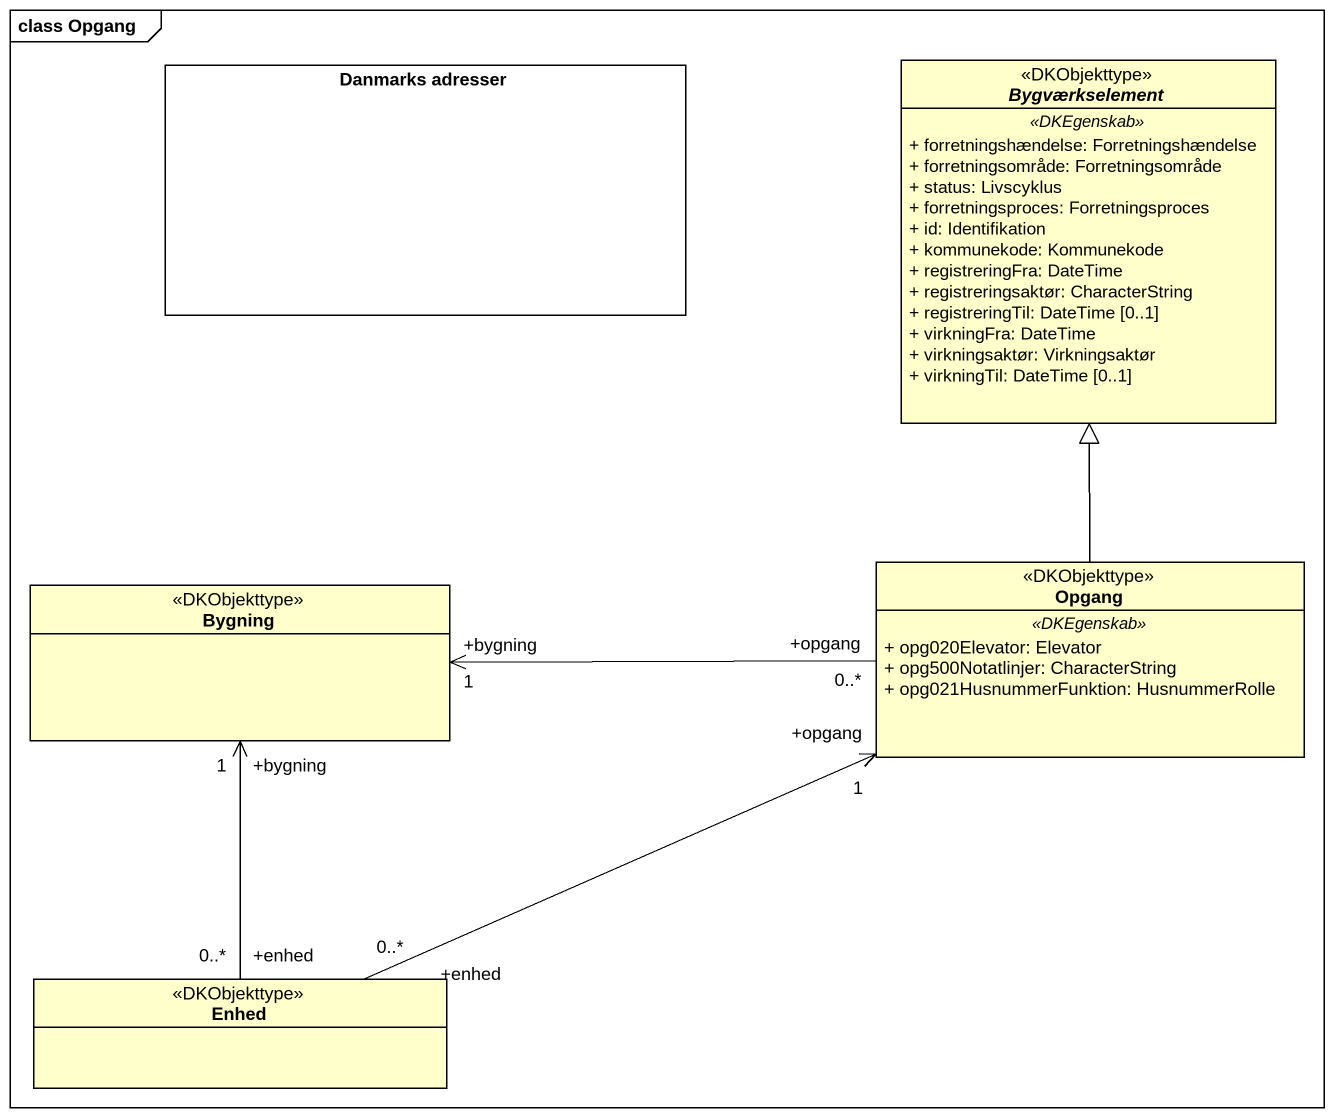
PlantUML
@startuml
mainframe class Opgang
allowmixing
hide circle
hide empty members
skinparam classAttributeIconSize 0
rectangle "Danmarks adresser" as Danmarks_adresser #FFFFFF
abstract class Bygværkselement <<DKObjekttype>> {
  .. <<DKEgenskab>> ..
  + forretningshændelse: Forretningshændelse
  + forretningsområde: Forretningsområde
  + status: Livscyklus
  + forretningsproces: Forretningsproces
  + id: Identifikation
  + kommunekode: Kommunekode
  + registreringFra: DateTime
  + registreringsaktør: CharacterString
  + registreringTil: DateTime [0..1]
  + virkningFra: DateTime
  + virkningsaktør: Virkningsaktør
  + virkningTil: DateTime [0..1]
}
class Bygning <<DKObjekttype>>
class Opgang <<DKObjekttype>> {
  .. <<DKEgenskab>> ..
  + opg020Elevator: Elevator
  + opg500Notatlinjer: CharacterString
  + opg021HusnummerFunktion: HusnummerRolle
}
class Enhed <<DKObjekttype>>
Opgang -up-|> Bygværkselement
Opgang "+opgang\n0..*" -left-> "+bygning\n1" Bygning
Enhed "+enhed\n0..*" -up-> "+bygning\n1" Bygning
Enhed "+enhed\n0..*" -right-> "+opgang\n1" Opgang
@enduml
